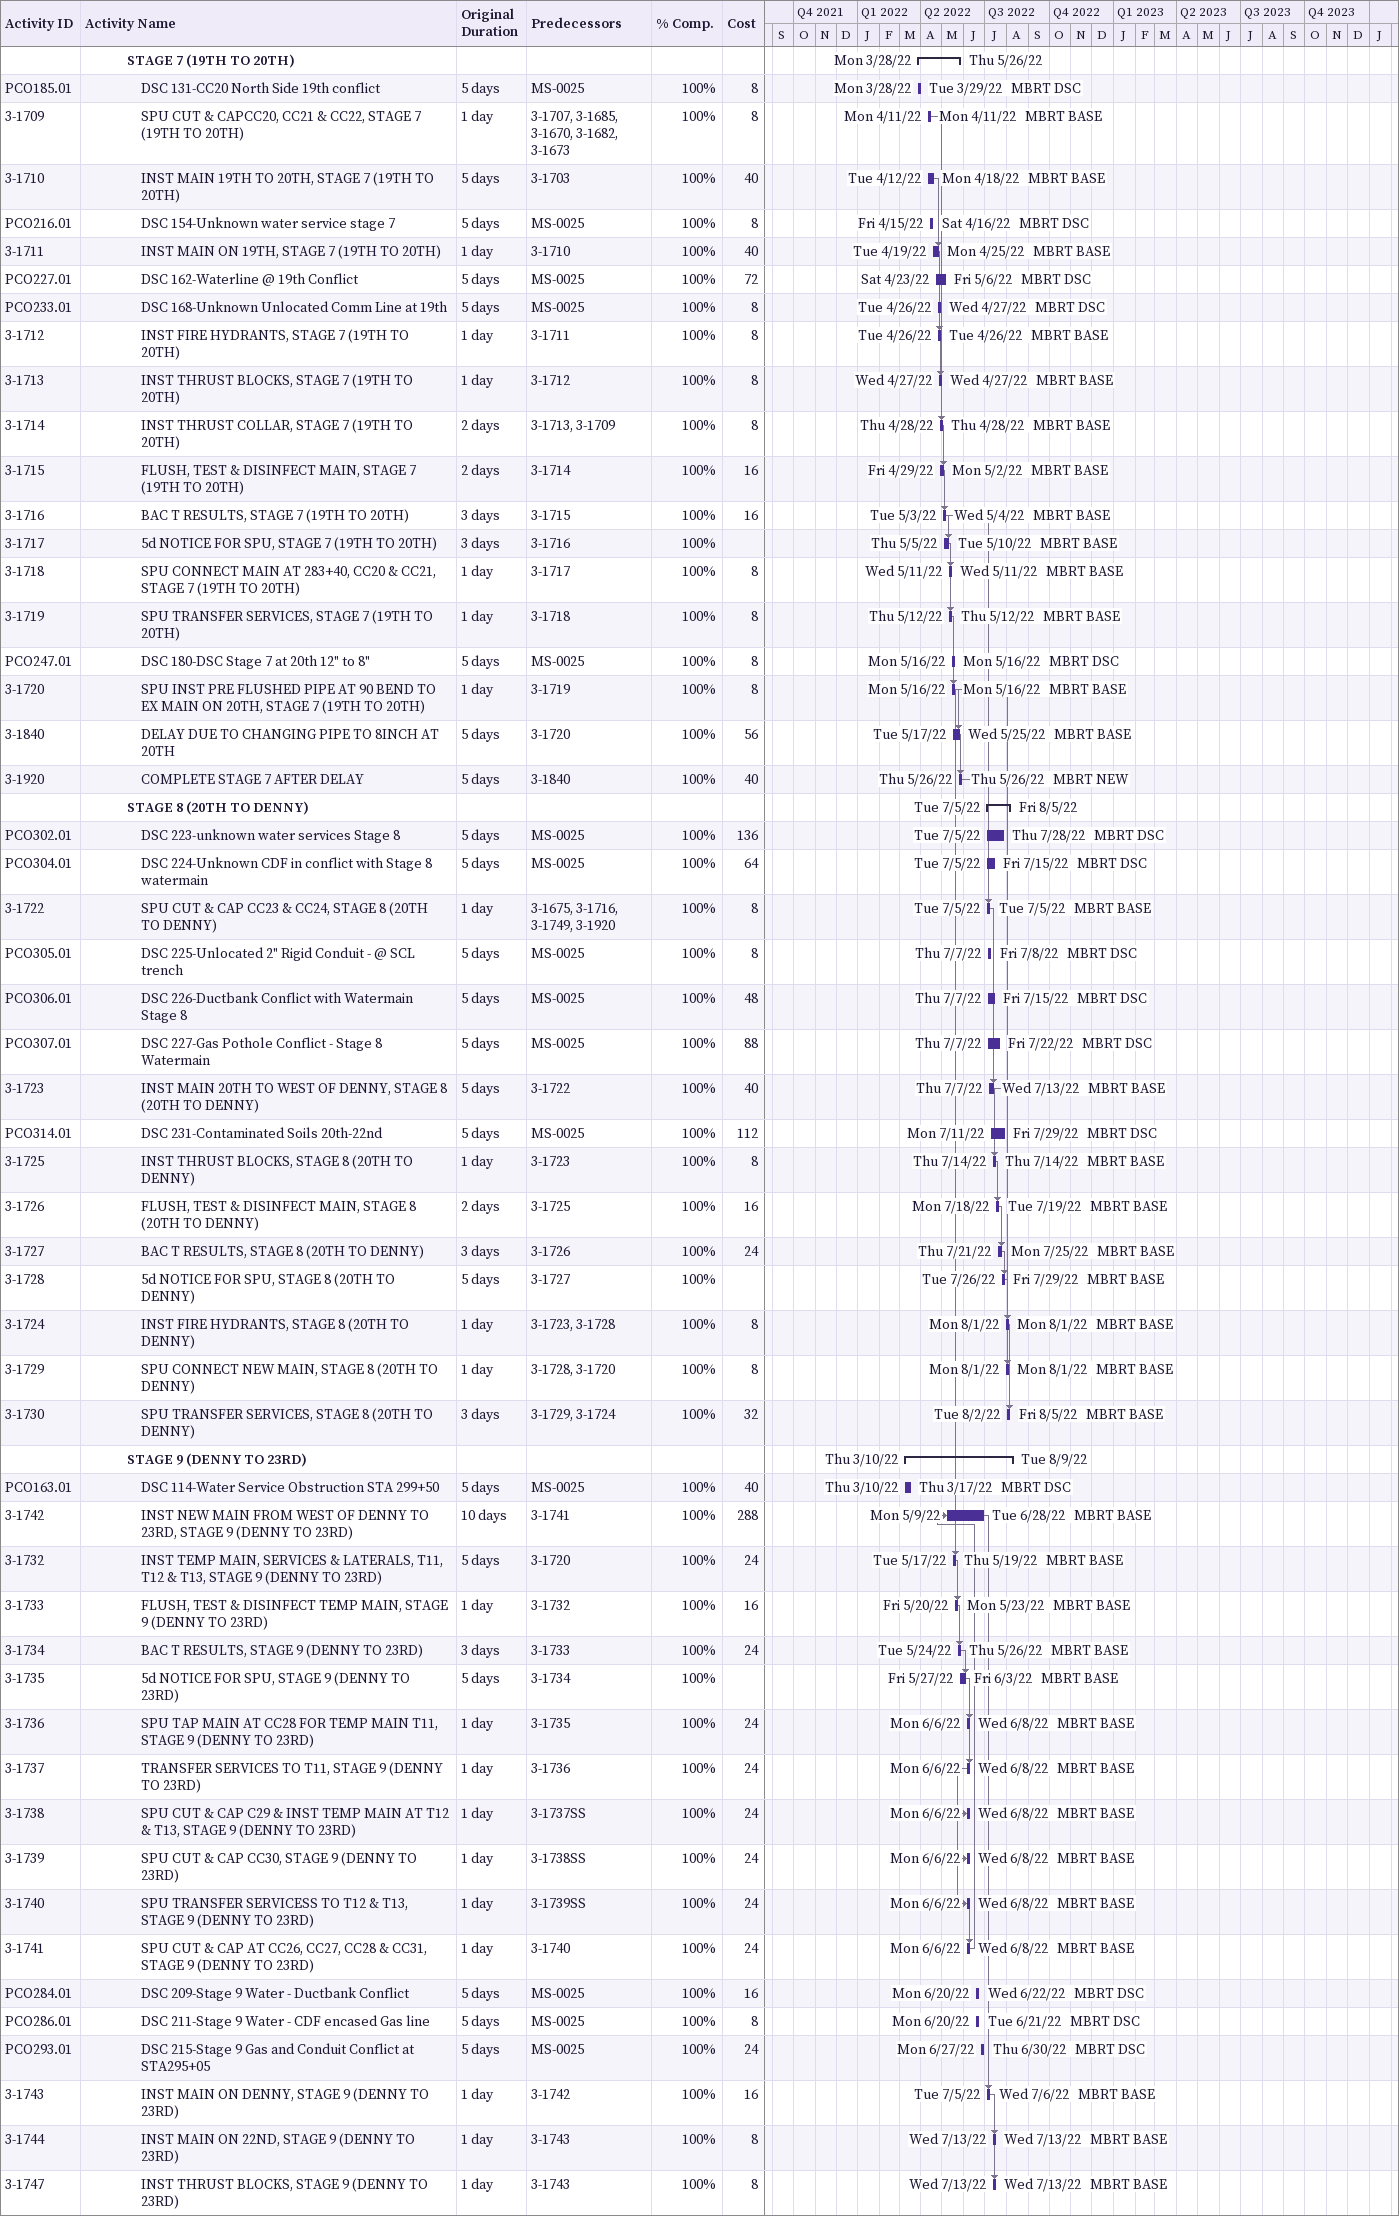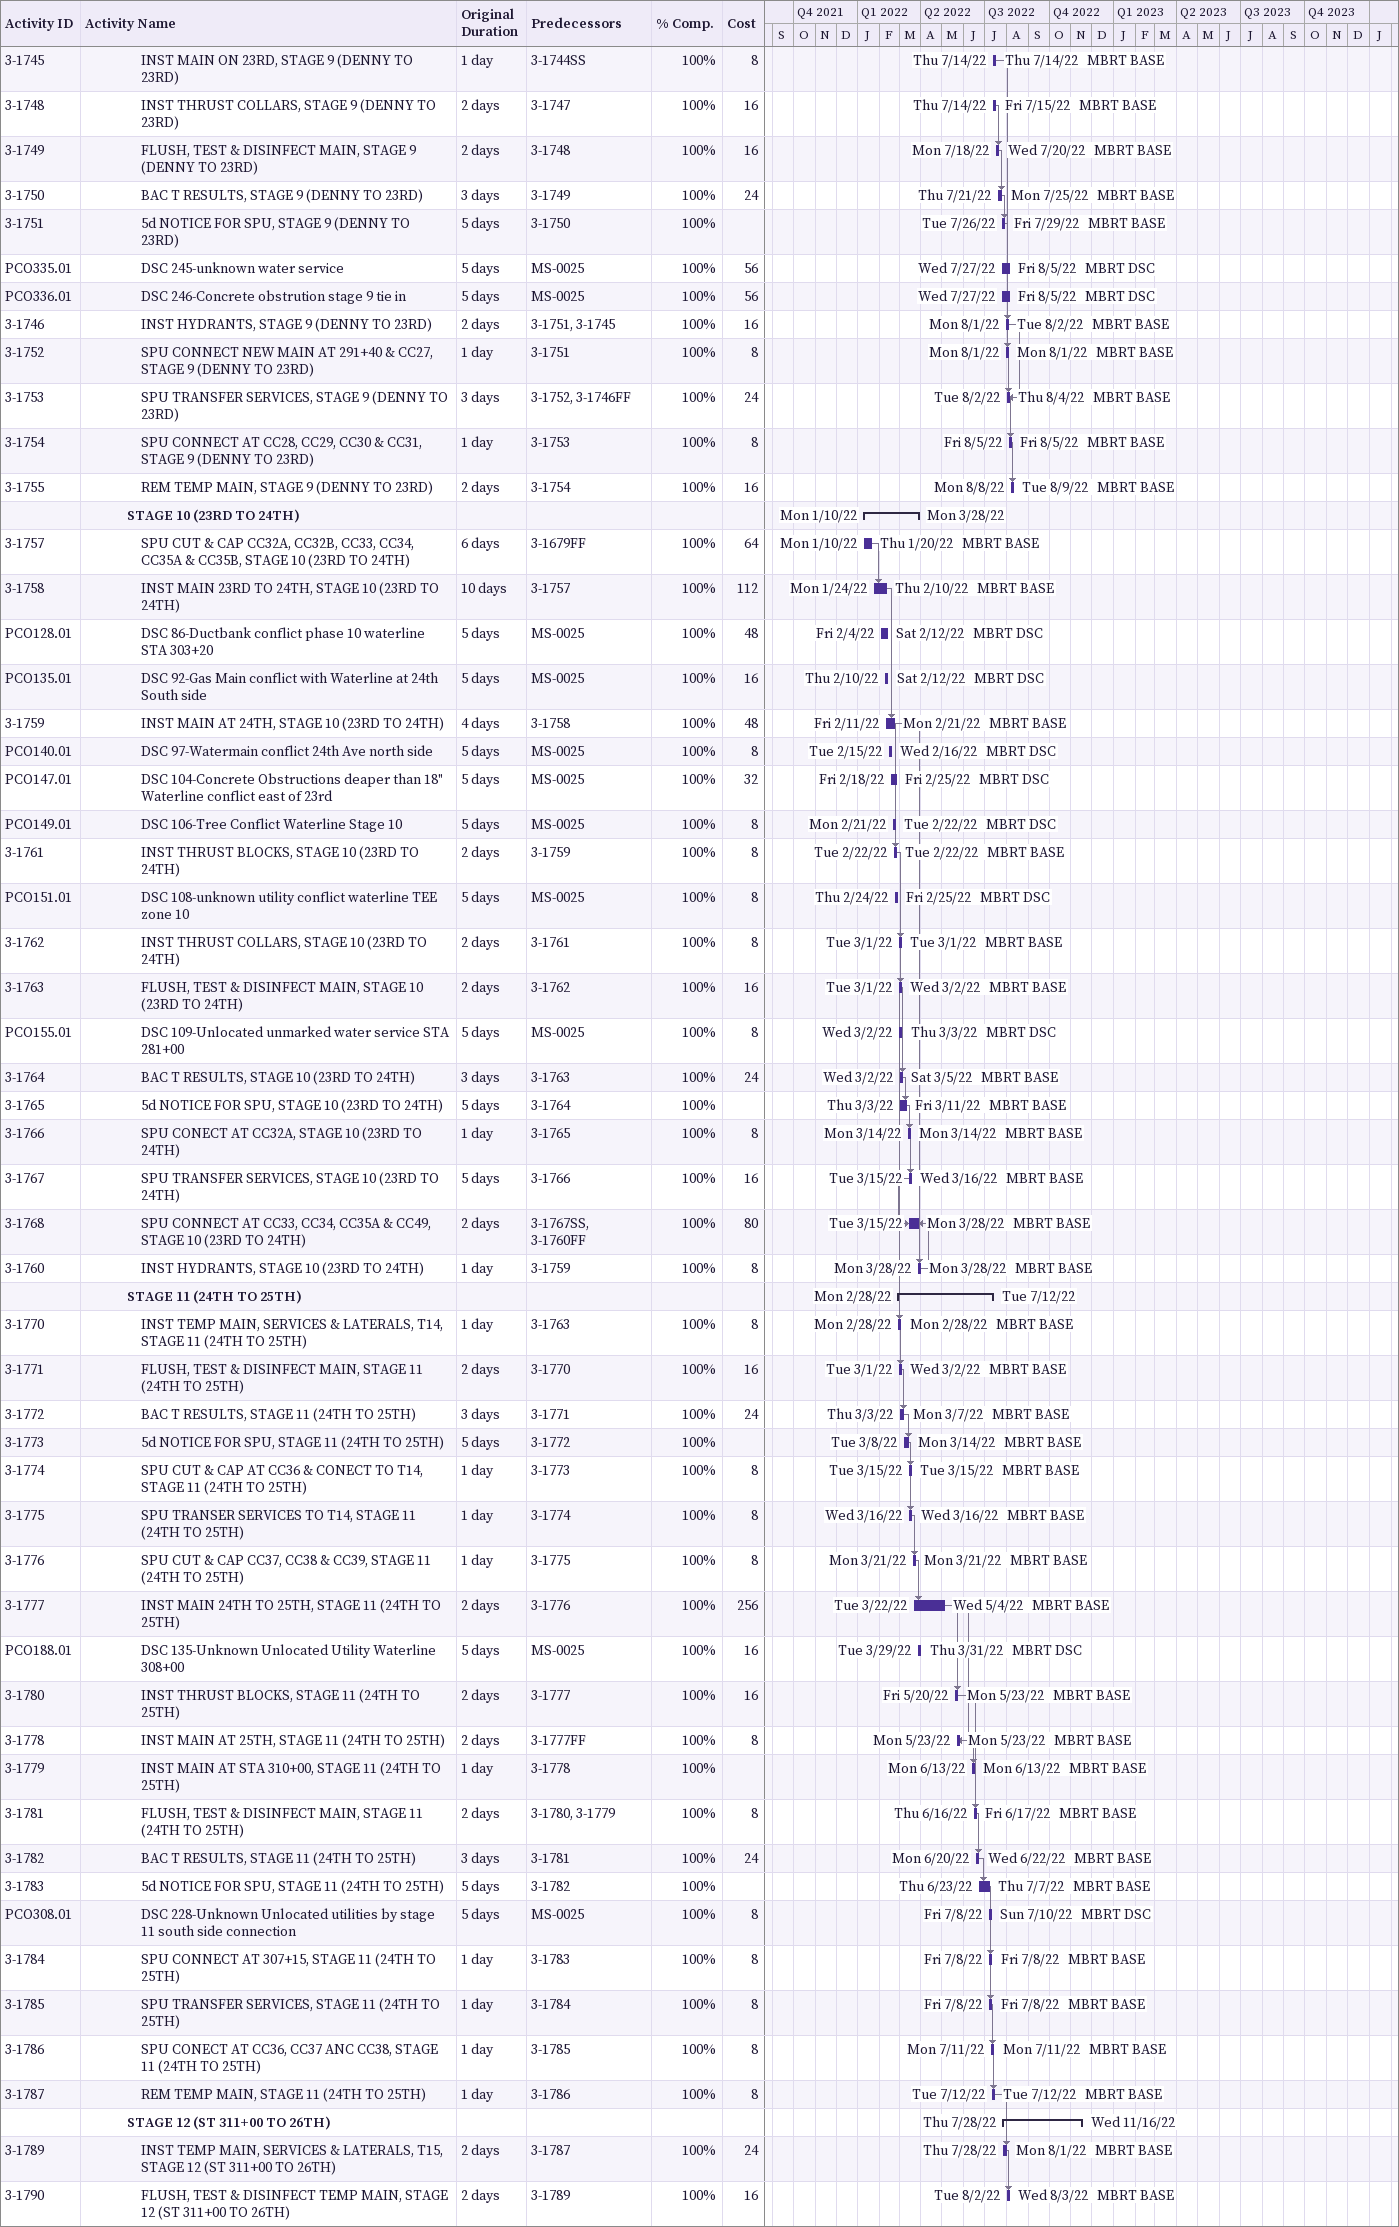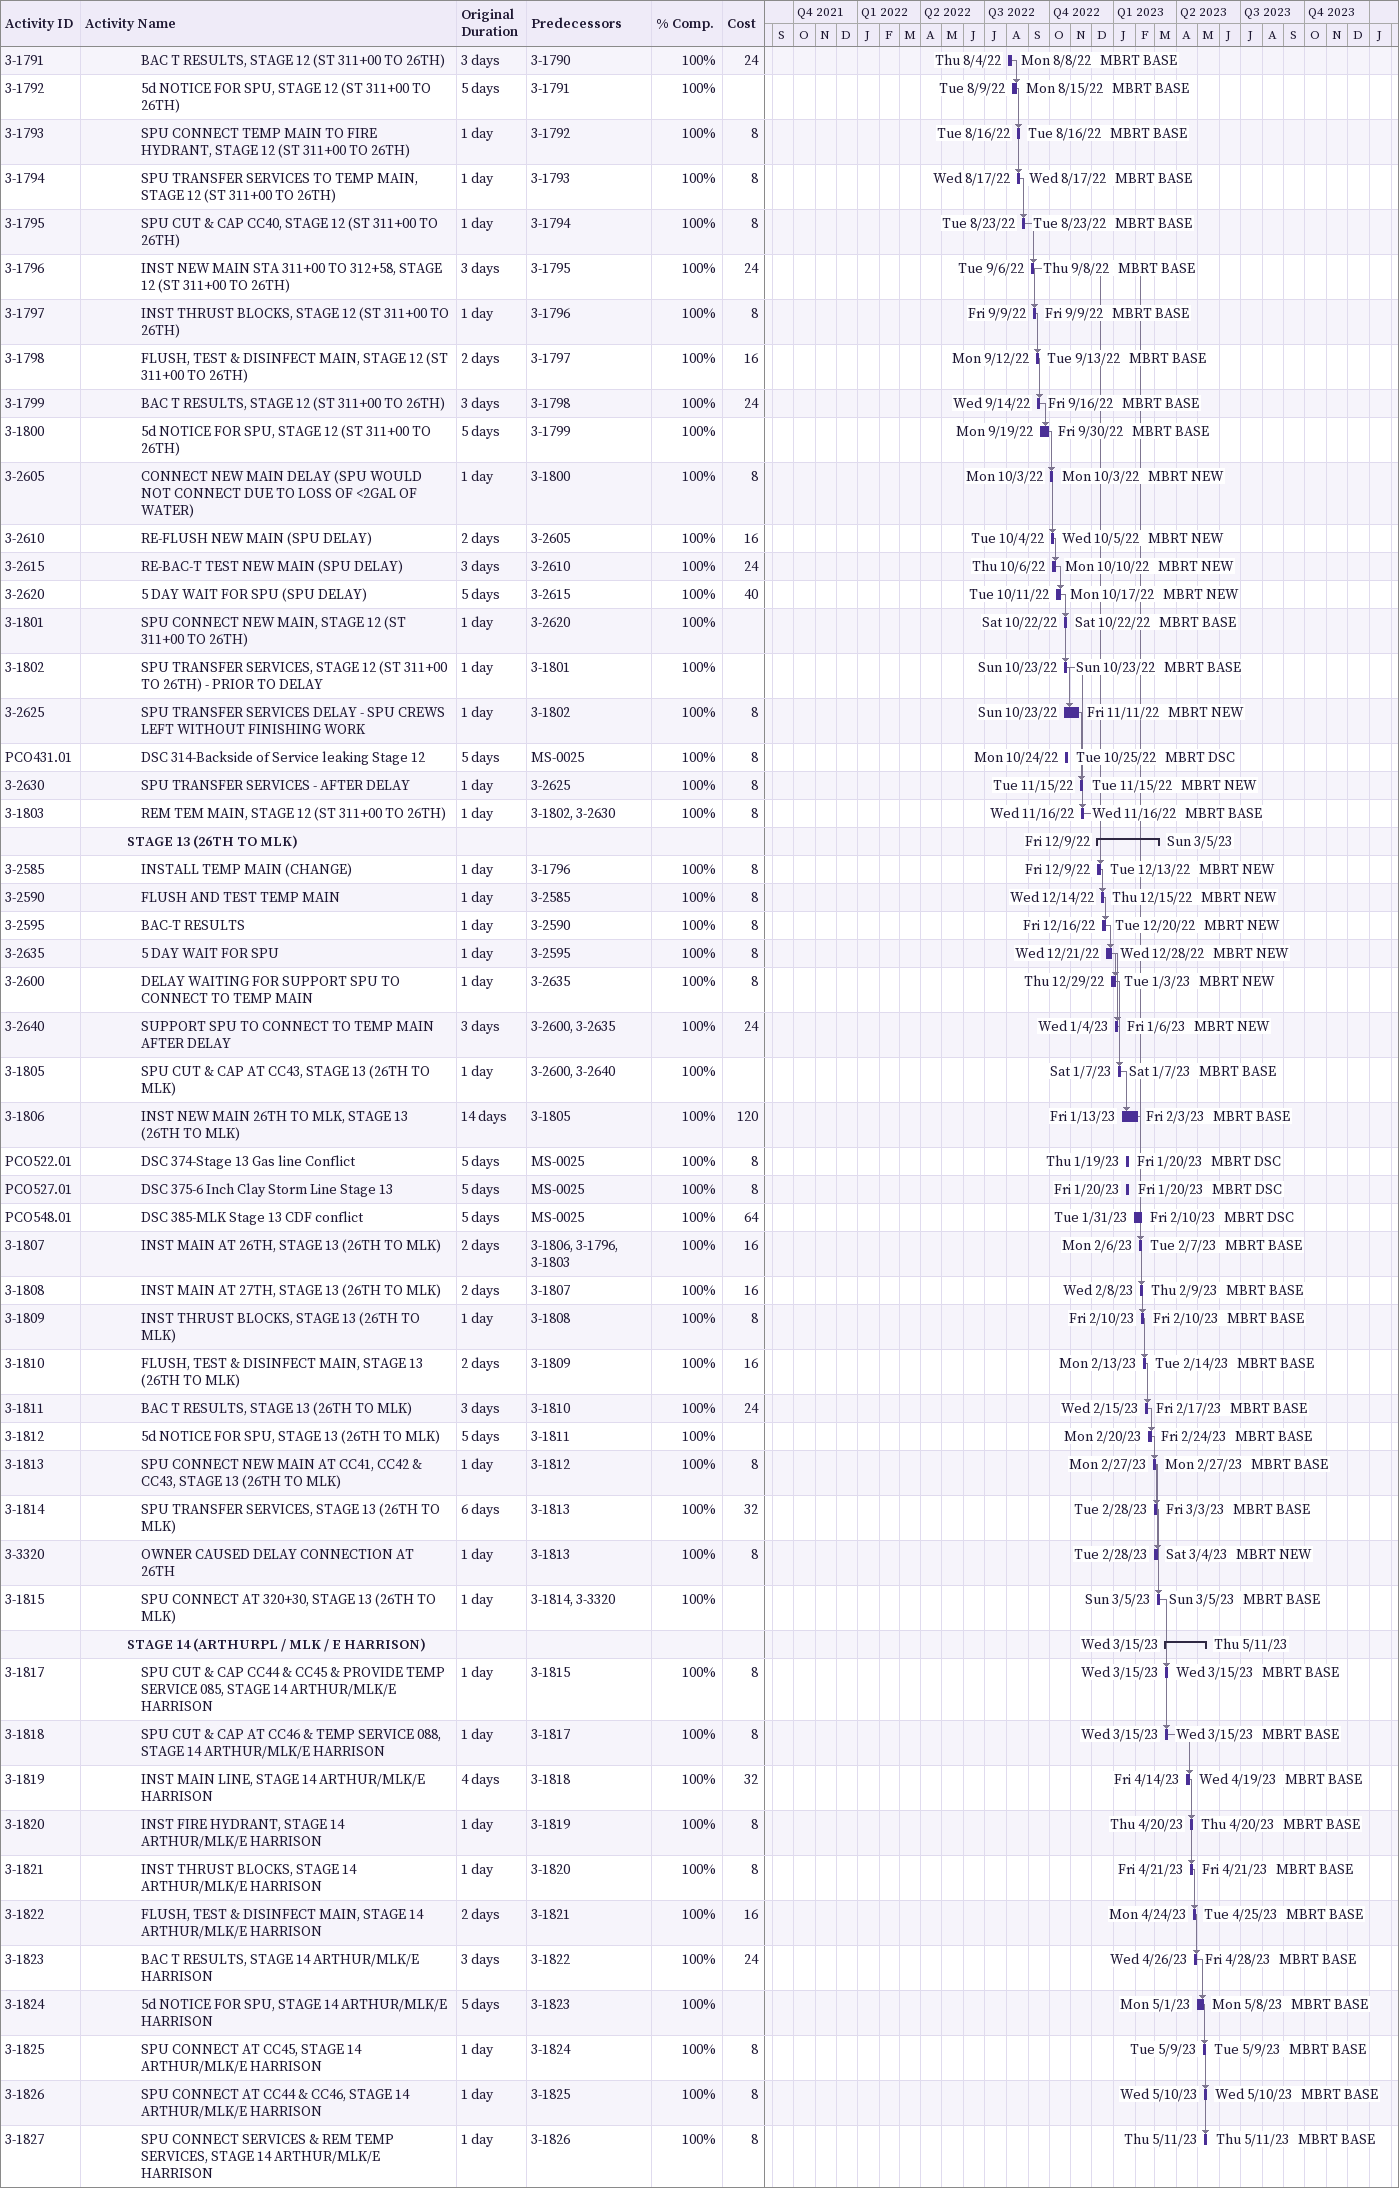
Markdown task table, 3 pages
| ID | Level | Task | Original duration | Start | Finish | Predecessors | Resources | % complete | Cost |
|---|---|---|---|---|---|---|---|---|---|
|  | 4 | **STAGE 7 (19TH TO 20TH)** |  | 2022-03-28 | 2022-05-26 |  |  |  |  |
| PCO185.01 | 5 | DSC 131-CC20 North Side 19th conflict | 5d | 2022-03-28 | 2022-03-29 | MS-0025 | MBRT DSC | 100 | 8 |
| 3-1709 | 5 | SPU CUT & CAPCC20, CC21 & CC22, STAGE 7 (19TH TO 20TH) | 1d | 2022-04-11 | 2022-04-11 | 3-1707, 3-1685, 3-1670, 3-1682, 3-1673 | MBRT BASE | 100 | 8 |
| 3-1710 | 5 | INST MAIN 19TH TO 20TH, STAGE 7 (19TH TO 20TH) | 5d | 2022-04-12 | 2022-04-18 | 3-1703 | MBRT BASE | 100 | 40 |
| PCO216.01 | 5 | DSC 154-Unknown water service stage 7 | 5d | 2022-04-15 | 2022-04-16 | MS-0025 | MBRT DSC | 100 | 8 |
| 3-1711 | 5 | INST MAIN ON 19TH, STAGE 7 (19TH TO 20TH) | 1d | 2022-04-19 | 2022-04-25 | 3-1710 | MBRT BASE | 100 | 40 |
| PCO227.01 | 5 | DSC 162-Waterline @ 19th Conflict | 5d | 2022-04-23 | 2022-05-06 | MS-0025 | MBRT DSC | 100 | 72 |
| PCO233.01 | 5 | DSC 168-Unknown Unlocated Comm Line at 19th | 5d | 2022-04-26 | 2022-04-27 | MS-0025 | MBRT DSC | 100 | 8 |
| 3-1712 | 5 | INST FIRE HYDRANTS, STAGE 7 (19TH TO 20TH) | 1d | 2022-04-26 | 2022-04-26 | 3-1711 | MBRT BASE | 100 | 8 |
| 3-1713 | 5 | INST THRUST BLOCKS, STAGE 7 (19TH TO 20TH) | 1d | 2022-04-27 | 2022-04-27 | 3-1712 | MBRT BASE | 100 | 8 |
| 3-1714 | 5 | INST THRUST COLLAR, STAGE 7 (19TH TO 20TH) | 2d | 2022-04-28 | 2022-04-28 | 3-1713, 3-1709 | MBRT BASE | 100 | 8 |
| 3-1715 | 5 | FLUSH, TEST & DISINFECT MAIN, STAGE 7 (19TH TO 20TH) | 2d | 2022-04-29 | 2022-05-02 | 3-1714 | MBRT BASE | 100 | 16 |
| 3-1716 | 5 | BAC T RESULTS, STAGE 7 (19TH TO 20TH) | 3d | 2022-05-03 | 2022-05-04 | 3-1715 | MBRT BASE | 100 | 16 |
| 3-1717 | 5 | 5d NOTICE FOR SPU, STAGE 7 (19TH TO 20TH) | 3d | 2022-05-05 | 2022-05-10 | 3-1716 | MBRT BASE | 100 |  |
| 3-1718 | 5 | SPU CONNECT MAIN AT 283+40, CC20 & CC21, STAGE 7 (19TH TO 20TH) | 1d | 2022-05-11 | 2022-05-11 | 3-1717 | MBRT BASE | 100 | 8 |
| 3-1719 | 5 | SPU TRANSFER SERVICES, STAGE 7 (19TH TO 20TH) | 1d | 2022-05-12 | 2022-05-12 | 3-1718 | MBRT BASE | 100 | 8 |
| PCO247.01 | 5 | DSC 180-DSC Stage 7 at 20th 12" to 8" | 5d | 2022-05-16 | 2022-05-16 | MS-0025 | MBRT DSC | 100 | 8 |
| 3-1720 | 5 | SPU INST PRE FLUSHED PIPE AT 90 BEND TO EX MAIN ON 20TH, STAGE 7 (19TH TO 20TH) | 1d | 2022-05-16 | 2022-05-16 | 3-1719 | MBRT BASE | 100 | 8 |
| 3-1840 | 5 | DELAY DUE TO CHANGING PIPE TO 8INCH AT 20TH | 5d | 2022-05-17 | 2022-05-25 | 3-1720 | MBRT BASE | 100 | 56 |
| 3-1920 | 5 | COMPLETE STAGE 7 AFTER DELAY | 5d | 2022-05-26 | 2022-05-26 | 3-1840 | MBRT NEW | 100 | 40 |
|  | 4 | **STAGE 8 (20TH TO DENNY)** |  | 2022-07-05 | 2022-08-05 |  |  |  |  |
| PCO302.01 | 5 | DSC 223-unknown water services Stage 8 | 5d | 2022-07-05 | 2022-07-28 | MS-0025 | MBRT DSC | 100 | 136 |
| PCO304.01 | 5 | DSC 224-Unknown CDF in conflict with Stage 8 watermain | 5d | 2022-07-05 | 2022-07-15 | MS-0025 | MBRT DSC | 100 | 64 |
| 3-1722 | 5 | SPU CUT & CAP CC23 & CC24, STAGE 8 (20TH TO DENNY) | 1d | 2022-07-05 | 2022-07-05 | 3-1675, 3-1716, 3-1749, 3-1920 | MBRT BASE | 100 | 8 |
| PCO305.01 | 5 | DSC 225-Unlocated 2" Rigid Conduit - @ SCL trench | 5d | 2022-07-07 | 2022-07-08 | MS-0025 | MBRT DSC | 100 | 8 |
| PCO306.01 | 5 | DSC 226-Ductbank Conflict with Watermain Stage 8 | 5d | 2022-07-07 | 2022-07-15 | MS-0025 | MBRT DSC | 100 | 48 |
| PCO307.01 | 5 | DSC 227-Gas Pothole Conflict - Stage 8 Watermain | 5d | 2022-07-07 | 2022-07-22 | MS-0025 | MBRT DSC | 100 | 88 |
| 3-1723 | 5 | INST MAIN 20TH TO WEST OF DENNY, STAGE 8 (20TH TO DENNY) | 5d | 2022-07-07 | 2022-07-13 | 3-1722 | MBRT BASE | 100 | 40 |
| PCO314.01 | 5 | DSC 231-Contaminated Soils 20th-22nd | 5d | 2022-07-11 | 2022-07-29 | MS-0025 | MBRT DSC | 100 | 112 |
| 3-1725 | 5 | INST THRUST BLOCKS, STAGE 8 (20TH TO DENNY) | 1d | 2022-07-14 | 2022-07-14 | 3-1723 | MBRT BASE | 100 | 8 |
| 3-1726 | 5 | FLUSH, TEST & DISINFECT MAIN, STAGE 8 (20TH TO DENNY) | 2d | 2022-07-18 | 2022-07-19 | 3-1725 | MBRT BASE | 100 | 16 |
| 3-1727 | 5 | BAC T RESULTS, STAGE 8 (20TH TO DENNY) | 3d | 2022-07-21 | 2022-07-25 | 3-1726 | MBRT BASE | 100 | 24 |
| 3-1728 | 5 | 5d NOTICE FOR SPU, STAGE 8 (20TH TO DENNY) | 5d | 2022-07-26 | 2022-07-29 | 3-1727 | MBRT BASE | 100 |  |
| 3-1724 | 5 | INST FIRE HYDRANTS, STAGE 8 (20TH TO DENNY) | 1d | 2022-08-01 | 2022-08-01 | 3-1723, 3-1728 | MBRT BASE | 100 | 8 |
| 3-1729 | 5 | SPU CONNECT NEW MAIN, STAGE 8 (20TH TO DENNY) | 1d | 2022-08-01 | 2022-08-01 | 3-1728, 3-1720 | MBRT BASE | 100 | 8 |
| 3-1730 | 5 | SPU TRANSFER SERVICES, STAGE 8 (20TH TO DENNY) | 3d | 2022-08-02 | 2022-08-05 | 3-1729, 3-1724 | MBRT BASE | 100 | 32 |
|  | 4 | **STAGE 9 (DENNY TO 23RD)** |  | 2022-03-10 | 2022-08-09 |  |  |  |  |
| PCO163.01 | 5 | DSC 114-Water Service Obstruction STA 299+50 | 5d | 2022-03-10 | 2022-03-17 | MS-0025 | MBRT DSC | 100 | 40 |
| 3-1742 | 5 | INST NEW MAIN FROM WEST OF DENNY TO 23RD, STAGE 9 (DENNY TO 23RD) | 10d | 2022-05-09 | 2022-06-28 | 3-1741 | MBRT BASE | 100 | 288 |
| 3-1732 | 5 | INST TEMP MAIN, SERVICES & LATERALS, T11, T12 & T13, STAGE 9 (DENNY TO 23RD) | 5d | 2022-05-17 | 2022-05-19 | 3-1720 | MBRT BASE | 100 | 24 |
| 3-1733 | 5 | FLUSH, TEST & DISINFECT TEMP MAIN, STAGE 9 (DENNY TO 23RD) | 1d | 2022-05-20 | 2022-05-23 | 3-1732 | MBRT BASE | 100 | 16 |
| 3-1734 | 5 | BAC T RESULTS, STAGE 9 (DENNY TO 23RD) | 3d | 2022-05-24 | 2022-05-26 | 3-1733 | MBRT BASE | 100 | 24 |
| 3-1735 | 5 | 5d NOTICE FOR SPU, STAGE 9 (DENNY TO 23RD) | 5d | 2022-05-27 | 2022-06-03 | 3-1734 | MBRT BASE | 100 |  |
| 3-1736 | 5 | SPU TAP MAIN AT CC28 FOR TEMP MAIN T11, STAGE 9 (DENNY TO 23RD) | 1d | 2022-06-06 | 2022-06-08 | 3-1735 | MBRT BASE | 100 | 24 |
| 3-1737 | 5 | TRANSFER SERVICES TO T11, STAGE 9 (DENNY TO 23RD) | 1d | 2022-06-06 | 2022-06-08 | 3-1736 | MBRT BASE | 100 | 24 |
| 3-1738 | 5 | SPU CUT & CAP C29 & INST TEMP MAIN AT T12 & T13, STAGE 9 (DENNY TO 23RD) | 1d | 2022-06-06 | 2022-06-08 | 3-1737SS | MBRT BASE | 100 | 24 |
| 3-1739 | 5 | SPU CUT & CAP CC30, STAGE 9 (DENNY TO 23RD) | 1d | 2022-06-06 | 2022-06-08 | 3-1738SS | MBRT BASE | 100 | 24 |
| 3-1740 | 5 | SPU TRANSFER SERVICESS TO T12 & T13, STAGE 9 (DENNY TO 23RD) | 1d | 2022-06-06 | 2022-06-08 | 3-1739SS | MBRT BASE | 100 | 24 |
| 3-1741 | 5 | SPU CUT & CAP AT CC26, CC27, CC28 & CC31, STAGE 9 (DENNY TO 23RD) | 1d | 2022-06-06 | 2022-06-08 | 3-1740 | MBRT BASE | 100 | 24 |
| PCO284.01 | 5 | DSC 209-Stage 9 Water - Ductbank Conflict | 5d | 2022-06-20 | 2022-06-22 | MS-0025 | MBRT DSC | 100 | 16 |
| PCO286.01 | 5 | DSC 211-Stage 9 Water - CDF encased Gas line | 5d | 2022-06-20 | 2022-06-21 | MS-0025 | MBRT DSC | 100 | 8 |
| PCO293.01 | 5 | DSC 215-Stage 9 Gas and Conduit Conflict at STA295+05 | 5d | 2022-06-27 | 2022-06-30 | MS-0025 | MBRT DSC | 100 | 24 |
| 3-1743 | 5 | INST MAIN ON DENNY, STAGE 9 (DENNY TO 23RD) | 1d | 2022-07-05 | 2022-07-06 | 3-1742 | MBRT BASE | 100 | 16 |
| 3-1744 | 5 | INST MAIN ON 22ND, STAGE 9 (DENNY TO 23RD) | 1d | 2022-07-13 | 2022-07-13 | 3-1743 | MBRT BASE | 100 | 8 |
| 3-1747 | 5 | INST THRUST BLOCKS, STAGE 9 (DENNY TO 23RD) | 1d | 2022-07-13 | 2022-07-13 | 3-1743 | MBRT BASE | 100 | 8 |
| 3-1745 | 5 | INST MAIN ON 23RD, STAGE 9 (DENNY TO 23RD) | 1d | 2022-07-14 | 2022-07-14 | 3-1744SS | MBRT BASE | 100 | 8 |
| 3-1748 | 5 | INST THRUST COLLARS, STAGE 9 (DENNY TO 23RD) | 2d | 2022-07-14 | 2022-07-15 | 3-1747 | MBRT BASE | 100 | 16 |
| 3-1749 | 5 | FLUSH, TEST & DISINFECT MAIN, STAGE 9 (DENNY TO 23RD) | 2d | 2022-07-18 | 2022-07-20 | 3-1748 | MBRT BASE | 100 | 16 |
| 3-1750 | 5 | BAC T RESULTS, STAGE 9 (DENNY TO 23RD) | 3d | 2022-07-21 | 2022-07-25 | 3-1749 | MBRT BASE | 100 | 24 |
| 3-1751 | 5 | 5d NOTICE FOR SPU, STAGE 9 (DENNY TO 23RD) | 5d | 2022-07-26 | 2022-07-29 | 3-1750 | MBRT BASE | 100 |  |
| PCO335.01 | 5 | DSC 245-unknown water service | 5d | 2022-07-27 | 2022-08-05 | MS-0025 | MBRT DSC | 100 | 56 |
| PCO336.01 | 5 | DSC 246-Concrete obstrution stage 9 tie in | 5d | 2022-07-27 | 2022-08-05 | MS-0025 | MBRT DSC | 100 | 56 |
| 3-1746 | 5 | INST HYDRANTS, STAGE 9 (DENNY TO 23RD) | 2d | 2022-08-01 | 2022-08-02 | 3-1751, 3-1745 | MBRT BASE | 100 | 16 |
| 3-1752 | 5 | SPU CONNECT NEW MAIN AT 291+40 & CC27, STAGE 9 (DENNY TO 23RD) | 1d | 2022-08-01 | 2022-08-01 | 3-1751 | MBRT BASE | 100 | 8 |
| 3-1753 | 5 | SPU TRANSFER SERVICES, STAGE 9 (DENNY TO 23RD) | 3d | 2022-08-02 | 2022-08-04 | 3-1752, 3-1746FF | MBRT BASE | 100 | 24 |
| 3-1754 | 5 | SPU CONNECT AT CC28, CC29, CC30 & CC31, STAGE 9 (DENNY TO 23RD) | 1d | 2022-08-05 | 2022-08-05 | 3-1753 | MBRT BASE | 100 | 8 |
| 3-1755 | 5 | REM TEMP MAIN, STAGE 9 (DENNY TO 23RD) | 2d | 2022-08-08 | 2022-08-09 | 3-1754 | MBRT BASE | 100 | 16 |
|  | 4 | **STAGE 10 (23RD TO 24TH)** |  | 2022-01-10 | 2022-03-28 |  |  |  |  |
| 3-1757 | 5 | SPU CUT & CAP CC32A, CC32B, CC33, CC34, CC35A & CC35B, STAGE 10 (23RD TO 24TH) | 6d | 2022-01-10 | 2022-01-20 | 3-1679FF | MBRT BASE | 100 | 64 |
| 3-1758 | 5 | INST MAIN 23RD TO 24TH, STAGE 10 (23RD TO 24TH) | 10d | 2022-01-24 | 2022-02-10 | 3-1757 | MBRT BASE | 100 | 112 |
| PCO128.01 | 5 | DSC 86-Ductbank conflict phase 10 waterline STA 303+20 | 5d | 2022-02-04 | 2022-02-12 | MS-0025 | MBRT DSC | 100 | 48 |
| PCO135.01 | 5 | DSC 92-Gas Main conflict with Waterline at 24th South side | 5d | 2022-02-10 | 2022-02-12 | MS-0025 | MBRT DSC | 100 | 16 |
| 3-1759 | 5 | INST MAIN AT 24TH, STAGE 10 (23RD TO 24TH) | 4d | 2022-02-11 | 2022-02-21 | 3-1758 | MBRT BASE | 100 | 48 |
| PCO140.01 | 5 | DSC 97-Watermain conflict 24th Ave north side | 5d | 2022-02-15 | 2022-02-16 | MS-0025 | MBRT DSC | 100 | 8 |
| PCO147.01 | 5 | DSC 104-Concrete Obstructions deaper than 18" Waterline conflict east of 23rd | 5d | 2022-02-18 | 2022-02-25 | MS-0025 | MBRT DSC | 100 | 32 |
| PCO149.01 | 5 | DSC 106-Tree Conflict Waterline Stage 10 | 5d | 2022-02-21 | 2022-02-22 | MS-0025 | MBRT DSC | 100 | 8 |
| 3-1761 | 5 | INST THRUST BLOCKS, STAGE 10 (23RD TO 24TH) | 2d | 2022-02-22 | 2022-02-22 | 3-1759 | MBRT BASE | 100 | 8 |
| PCO151.01 | 5 | DSC 108-unknown utility conflict waterline TEE zone 10 | 5d | 2022-02-24 | 2022-02-25 | MS-0025 | MBRT DSC | 100 | 8 |
| 3-1762 | 5 | INST THRUST COLLARS, STAGE 10 (23RD TO 24TH) | 2d | 2022-03-01 | 2022-03-01 | 3-1761 | MBRT BASE | 100 | 8 |
| 3-1763 | 5 | FLUSH, TEST & DISINFECT MAIN, STAGE 10 (23RD TO 24TH) | 2d | 2022-03-01 | 2022-03-02 | 3-1762 | MBRT BASE | 100 | 16 |
| PCO155.01 | 5 | DSC 109-Unlocated unmarked water service STA 281+00 | 5d | 2022-03-02 | 2022-03-03 | MS-0025 | MBRT DSC | 100 | 8 |
| 3-1764 | 5 | BAC T RESULTS, STAGE 10 (23RD TO 24TH) | 3d | 2022-03-02 | 2022-03-05 | 3-1763 | MBRT BASE | 100 | 24 |
| 3-1765 | 5 | 5d NOTICE FOR SPU, STAGE 10 (23RD TO 24TH) | 5d | 2022-03-03 | 2022-03-11 | 3-1764 | MBRT BASE | 100 |  |
| 3-1766 | 5 | SPU CONECT AT CC32A, STAGE 10 (23RD TO 24TH) | 1d | 2022-03-14 | 2022-03-14 | 3-1765 | MBRT BASE | 100 | 8 |
| 3-1767 | 5 | SPU TRANSFER SERVICES, STAGE 10 (23RD TO 24TH) | 5d | 2022-03-15 | 2022-03-16 | 3-1766 | MBRT BASE | 100 | 16 |
| 3-1768 | 5 | SPU CONNECT AT CC33, CC34, CC35A & CC49, STAGE 10 (23RD TO 24TH) | 2d | 2022-03-15 | 2022-03-28 | 3-1767SS, 3-1760FF | MBRT BASE | 100 | 80 |
| 3-1760 | 5 | INST HYDRANTS, STAGE 10 (23RD TO 24TH) | 1d | 2022-03-28 | 2022-03-28 | 3-1759 | MBRT BASE | 100 | 8 |
|  | 4 | **STAGE 11 (24TH TO 25TH)** |  | 2022-02-28 | 2022-07-12 |  |  |  |  |
| 3-1770 | 5 | INST TEMP MAIN, SERVICES & LATERALS, T14, STAGE 11 (24TH TO 25TH) | 1d | 2022-02-28 | 2022-02-28 | 3-1763 | MBRT BASE | 100 | 8 |
| 3-1771 | 5 | FLUSH, TEST & DISINFECT MAIN, STAGE 11 (24TH TO 25TH) | 2d | 2022-03-01 | 2022-03-02 | 3-1770 | MBRT BASE | 100 | 16 |
| 3-1772 | 5 | BAC T RESULTS, STAGE 11 (24TH TO 25TH) | 3d | 2022-03-03 | 2022-03-07 | 3-1771 | MBRT BASE | 100 | 24 |
| 3-1773 | 5 | 5d NOTICE FOR SPU, STAGE 11 (24TH TO 25TH) | 5d | 2022-03-08 | 2022-03-14 | 3-1772 | MBRT BASE | 100 |  |
| 3-1774 | 5 | SPU CUT & CAP AT CC36 & CONECT TO T14, STAGE 11 (24TH TO 25TH) | 1d | 2022-03-15 | 2022-03-15 | 3-1773 | MBRT BASE | 100 | 8 |
| 3-1775 | 5 | SPU TRANSER SERVICES TO T14, STAGE 11 (24TH TO 25TH) | 1d | 2022-03-16 | 2022-03-16 | 3-1774 | MBRT BASE | 100 | 8 |
| 3-1776 | 5 | SPU CUT & CAP CC37, CC38 & CC39, STAGE 11 (24TH TO 25TH) | 1d | 2022-03-21 | 2022-03-21 | 3-1775 | MBRT BASE | 100 | 8 |
| 3-1777 | 5 | INST MAIN 24TH TO 25TH, STAGE 11 (24TH TO 25TH) | 2d | 2022-03-22 | 2022-05-04 | 3-1776 | MBRT BASE | 100 | 256 |
| PCO188.01 | 5 | DSC 135-Unknown Unlocated Utility Waterline 308+00 | 5d | 2022-03-29 | 2022-03-31 | MS-0025 | MBRT DSC | 100 | 16 |
| 3-1780 | 5 | INST THRUST BLOCKS, STAGE 11 (24TH TO 25TH) | 2d | 2022-05-20 | 2022-05-23 | 3-1777 | MBRT BASE | 100 | 16 |
| 3-1778 | 5 | INST MAIN AT 25TH, STAGE 11 (24TH TO 25TH) | 2d | 2022-05-23 | 2022-05-23 | 3-1777FF | MBRT BASE | 100 | 8 |
| 3-1779 | 5 | INST MAIN AT STA 310+00, STAGE 11 (24TH TO 25TH) | 1d | 2022-06-13 | 2022-06-13 | 3-1778 | MBRT BASE | 100 |  |
| 3-1781 | 5 | FLUSH, TEST & DISINFECT MAIN, STAGE 11 (24TH TO 25TH) | 2d | 2022-06-16 | 2022-06-17 | 3-1780, 3-1779 | MBRT BASE | 100 | 8 |
| 3-1782 | 5 | BAC T RESULTS, STAGE 11 (24TH TO 25TH) | 3d | 2022-06-20 | 2022-06-22 | 3-1781 | MBRT BASE | 100 | 24 |
| 3-1783 | 5 | 5d NOTICE FOR SPU, STAGE 11 (24TH TO 25TH) | 5d | 2022-06-23 | 2022-07-07 | 3-1782 | MBRT BASE | 100 |  |
| PCO308.01 | 5 | DSC 228-Unknown Unlocated utilities by stage 11 south side connection | 5d | 2022-07-08 | 2022-07-10 | MS-0025 | MBRT DSC | 100 | 8 |
| 3-1784 | 5 | SPU CONNECT AT 307+15, STAGE 11 (24TH TO 25TH) | 1d | 2022-07-08 | 2022-07-08 | 3-1783 | MBRT BASE | 100 | 8 |
| 3-1785 | 5 | SPU TRANSFER SERVICES, STAGE 11 (24TH TO 25TH) | 1d | 2022-07-08 | 2022-07-08 | 3-1784 | MBRT BASE | 100 | 8 |
| 3-1786 | 5 | SPU CONECT AT CC36, CC37 ANC CC38, STAGE 11 (24TH TO 25TH) | 1d | 2022-07-11 | 2022-07-11 | 3-1785 | MBRT BASE | 100 | 8 |
| 3-1787 | 5 | REM TEMP MAIN, STAGE 11 (24TH TO 25TH) | 1d | 2022-07-12 | 2022-07-12 | 3-1786 | MBRT BASE | 100 | 8 |
|  | 4 | **STAGE 12 (ST 311+00 TO 26TH)** |  | 2022-07-28 | 2022-11-16 |  |  |  |  |
| 3-1789 | 5 | INST TEMP MAIN, SERVICES & LATERALS, T15, STAGE 12 (ST 311+00 TO 26TH) | 2d | 2022-07-28 | 2022-08-01 | 3-1787 | MBRT BASE | 100 | 24 |
| 3-1790 | 5 | FLUSH, TEST & DISINFECT TEMP MAIN, STAGE 12 (ST 311+00 TO 26TH) | 2d | 2022-08-02 | 2022-08-03 | 3-1789 | MBRT BASE | 100 | 16 |
| 3-1791 | 5 | BAC T RESULTS, STAGE 12 (ST 311+00 TO 26TH) | 3d | 2022-08-04 | 2022-08-08 | 3-1790 | MBRT BASE | 100 | 24 |
| 3-1792 | 5 | 5d NOTICE FOR SPU, STAGE 12 (ST 311+00 TO 26TH) | 5d | 2022-08-09 | 2022-08-15 | 3-1791 | MBRT BASE | 100 |  |
| 3-1793 | 5 | SPU CONNECT TEMP MAIN TO FIRE HYDRANT, STAGE 12 (ST 311+00 TO 26TH) | 1d | 2022-08-16 | 2022-08-16 | 3-1792 | MBRT BASE | 100 | 8 |
| 3-1794 | 5 | SPU TRANSFER SERVICES TO TEMP MAIN, STAGE 12 (ST 311+00 TO 26TH) | 1d | 2022-08-17 | 2022-08-17 | 3-1793 | MBRT BASE | 100 | 8 |
| 3-1795 | 5 | SPU CUT & CAP CC40, STAGE 12 (ST 311+00 TO 26TH) | 1d | 2022-08-23 | 2022-08-23 | 3-1794 | MBRT BASE | 100 | 8 |
| 3-1796 | 5 | INST NEW MAIN STA 311+00 TO 312+58, STAGE 12 (ST 311+00 TO 26TH) | 3d | 2022-09-06 | 2022-09-08 | 3-1795 | MBRT BASE | 100 | 24 |
| 3-1797 | 5 | INST THRUST BLOCKS, STAGE 12 (ST 311+00 TO 26TH) | 1d | 2022-09-09 | 2022-09-09 | 3-1796 | MBRT BASE | 100 | 8 |
| 3-1798 | 5 | FLUSH, TEST & DISINFECT MAIN, STAGE 12 (ST 311+00 TO 26TH) | 2d | 2022-09-12 | 2022-09-13 | 3-1797 | MBRT BASE | 100 | 16 |
| 3-1799 | 5 | BAC T RESULTS, STAGE 12 (ST 311+00 TO 26TH) | 3d | 2022-09-14 | 2022-09-16 | 3-1798 | MBRT BASE | 100 | 24 |
| 3-1800 | 5 | 5d NOTICE FOR SPU, STAGE 12 (ST 311+00 TO 26TH) | 5d | 2022-09-19 | 2022-09-30 | 3-1799 | MBRT BASE | 100 |  |
| 3-2605 | 5 | CONNECT NEW MAIN DELAY (SPU WOULD NOT CONNECT DUE TO LOSS OF <2GAL OF WATER) | 1d | 2022-10-03 | 2022-10-03 | 3-1800 | MBRT NEW | 100 | 8 |
| 3-2610 | 5 | RE-FLUSH NEW MAIN (SPU DELAY) | 2d | 2022-10-04 | 2022-10-05 | 3-2605 | MBRT NEW | 100 | 16 |
| 3-2615 | 5 | RE-BAC-T TEST NEW MAIN (SPU DELAY) | 3d | 2022-10-06 | 2022-10-10 | 3-2610 | MBRT NEW | 100 | 24 |
| 3-2620 | 5 | 5 DAY WAIT FOR SPU (SPU DELAY) | 5d | 2022-10-11 | 2022-10-17 | 3-2615 | MBRT NEW | 100 | 40 |
| 3-1801 | 5 | SPU CONNECT NEW MAIN, STAGE 12 (ST 311+00 TO 26TH) | 1d | 2022-10-22 | 2022-10-22 | 3-2620 | MBRT BASE | 100 |  |
| 3-1802 | 5 | SPU TRANSFER SERVICES, STAGE 12 (ST 311+00 TO 26TH) - PRIOR TO DELAY | 1d | 2022-10-23 | 2022-10-23 | 3-1801 | MBRT BASE | 100 |  |
| 3-2625 | 5 | SPU TRANSFER SERVICES DELAY - SPU CREWS LEFT WITHOUT FINISHING WORK | 1d | 2022-10-23 | 2022-11-11 | 3-1802 | MBRT NEW | 100 | 8 |
| PCO431.01 | 5 | DSC 314-Backside of Service leaking Stage 12 | 5d | 2022-10-24 | 2022-10-25 | MS-0025 | MBRT DSC | 100 | 8 |
| 3-2630 | 5 | SPU TRANSFER SERVICES - AFTER DELAY | 1d | 2022-11-15 | 2022-11-15 | 3-2625 | MBRT NEW | 100 | 8 |
| 3-1803 | 5 | REM TEM MAIN, STAGE 12 (ST 311+00 TO 26TH) | 1d | 2022-11-16 | 2022-11-16 | 3-1802, 3-2630 | MBRT BASE | 100 | 8 |
|  | 4 | **STAGE 13 (26TH TO MLK)** |  | 2022-12-09 | 2023-03-05 |  |  |  |  |
| 3-2585 | 5 | INSTALL TEMP MAIN (CHANGE) | 1d | 2022-12-09 | 2022-12-13 | 3-1796 | MBRT NEW | 100 | 8 |
| 3-2590 | 5 | FLUSH AND TEST TEMP MAIN | 1d | 2022-12-14 | 2022-12-15 | 3-2585 | MBRT NEW | 100 | 8 |
| 3-2595 | 5 | BAC-T RESULTS | 1d | 2022-12-16 | 2022-12-20 | 3-2590 | MBRT NEW | 100 | 8 |
| 3-2635 | 5 | 5 DAY WAIT FOR SPU | 1d | 2022-12-21 | 2022-12-28 | 3-2595 | MBRT NEW | 100 | 8 |
| 3-2600 | 5 | DELAY WAITING FOR SUPPORT SPU TO CONNECT TO TEMP MAIN | 1d | 2022-12-29 | 2023-01-03 | 3-2635 | MBRT NEW | 100 | 8 |
| 3-2640 | 5 | SUPPORT SPU TO CONNECT TO TEMP MAIN AFTER DELAY | 3d | 2023-01-04 | 2023-01-06 | 3-2600, 3-2635 | MBRT NEW | 100 | 24 |
| 3-1805 | 5 | SPU CUT & CAP AT CC43, STAGE 13 (26TH TO MLK) | 1d | 2023-01-07 | 2023-01-07 | 3-2600, 3-2640 | MBRT BASE | 100 |  |
| 3-1806 | 5 | INST NEW MAIN 26TH TO MLK, STAGE 13 (26TH TO MLK) | 14d | 2023-01-13 | 2023-02-03 | 3-1805 | MBRT BASE | 100 | 120 |
| PCO522.01 | 5 | DSC 374-Stage 13 Gas line Conflict | 5d | 2023-01-19 | 2023-01-20 | MS-0025 | MBRT DSC | 100 | 8 |
| PCO527.01 | 5 | DSC 375-6 Inch Clay Storm Line Stage 13 | 5d | 2023-01-20 | 2023-01-20 | MS-0025 | MBRT DSC | 100 | 8 |
| PCO548.01 | 5 | DSC 385-MLK Stage 13 CDF conflict | 5d | 2023-01-31 | 2023-02-10 | MS-0025 | MBRT DSC | 100 | 64 |
| 3-1807 | 5 | INST MAIN AT 26TH, STAGE 13 (26TH TO MLK) | 2d | 2023-02-06 | 2023-02-07 | 3-1806, 3-1796, 3-1803 | MBRT BASE | 100 | 16 |
| 3-1808 | 5 | INST MAIN AT 27TH, STAGE 13 (26TH TO MLK) | 2d | 2023-02-08 | 2023-02-09 | 3-1807 | MBRT BASE | 100 | 16 |
| 3-1809 | 5 | INST THRUST BLOCKS, STAGE 13 (26TH TO MLK) | 1d | 2023-02-10 | 2023-02-10 | 3-1808 | MBRT BASE | 100 | 8 |
| 3-1810 | 5 | FLUSH, TEST & DISINFECT MAIN, STAGE 13 (26TH TO MLK) | 2d | 2023-02-13 | 2023-02-14 | 3-1809 | MBRT BASE | 100 | 16 |
| 3-1811 | 5 | BAC T RESULTS, STAGE 13 (26TH TO MLK) | 3d | 2023-02-15 | 2023-02-17 | 3-1810 | MBRT BASE | 100 | 24 |
| 3-1812 | 5 | 5d NOTICE FOR SPU, STAGE 13 (26TH TO MLK) | 5d | 2023-02-20 | 2023-02-24 | 3-1811 | MBRT BASE | 100 |  |
| 3-1813 | 5 | SPU CONNECT NEW MAIN AT CC41, CC42 & CC43, STAGE 13 (26TH TO MLK) | 1d | 2023-02-27 | 2023-02-27 | 3-1812 | MBRT BASE | 100 | 8 |
| 3-1814 | 5 | SPU TRANSFER SERVICES, STAGE 13 (26TH TO MLK) | 6d | 2023-02-28 | 2023-03-03 | 3-1813 | MBRT BASE | 100 | 32 |
| 3-3320 | 5 | OWNER CAUSED DELAY CONNECTION AT 26TH | 1d | 2023-02-28 | 2023-03-04 | 3-1813 | MBRT NEW | 100 | 8 |
| 3-1815 | 5 | SPU CONNECT AT 320+30, STAGE 13 (26TH TO MLK) | 1d | 2023-03-05 | 2023-03-05 | 3-1814, 3-3320 | MBRT BASE | 100 |  |
|  | 4 | **STAGE 14 (ARTHURPL / MLK / E HARRISON)** |  | 2023-03-15 | 2023-05-11 |  |  |  |  |
| 3-1817 | 5 | SPU CUT & CAP CC44 & CC45 & PROVIDE TEMP SERVICE 085, STAGE 14 ARTHUR/MLK/E HARRISON | 1d | 2023-03-15 | 2023-03-15 | 3-1815 | MBRT BASE | 100 | 8 |
| 3-1818 | 5 | SPU CUT & CAP AT CC46 & TEMP SERVICE 088, STAGE 14 ARTHUR/MLK/E HARRISON | 1d | 2023-03-15 | 2023-03-15 | 3-1817 | MBRT BASE | 100 | 8 |
| 3-1819 | 5 | INST MAIN LINE, STAGE 14 ARTHUR/MLK/E HARRISON | 4d | 2023-04-14 | 2023-04-19 | 3-1818 | MBRT BASE | 100 | 32 |
| 3-1820 | 5 | INST FIRE HYDRANT, STAGE 14 ARTHUR/MLK/E HARRISON | 1d | 2023-04-20 | 2023-04-20 | 3-1819 | MBRT BASE | 100 | 8 |
| 3-1821 | 5 | INST THRUST BLOCKS, STAGE 14 ARTHUR/MLK/E HARRISON | 1d | 2023-04-21 | 2023-04-21 | 3-1820 | MBRT BASE | 100 | 8 |
| 3-1822 | 5 | FLUSH, TEST & DISINFECT MAIN, STAGE 14 ARTHUR/MLK/E HARRISON | 2d | 2023-04-24 | 2023-04-25 | 3-1821 | MBRT BASE | 100 | 16 |
| 3-1823 | 5 | BAC T RESULTS, STAGE 14 ARTHUR/MLK/E HARRISON | 3d | 2023-04-26 | 2023-04-28 | 3-1822 | MBRT BASE | 100 | 24 |
| 3-1824 | 5 | 5d NOTICE FOR SPU, STAGE 14 ARTHUR/MLK/E HARRISON | 5d | 2023-05-01 | 2023-05-08 | 3-1823 | MBRT BASE | 100 |  |
| 3-1825 | 5 | SPU CONNECT AT CC45, STAGE 14 ARTHUR/MLK/E HARRISON | 1d | 2023-05-09 | 2023-05-09 | 3-1824 | MBRT BASE | 100 | 8 |
| 3-1826 | 5 | SPU CONNECT AT CC44 & CC46, STAGE 14 ARTHUR/MLK/E HARRISON | 1d | 2023-05-10 | 2023-05-10 | 3-1825 | MBRT BASE | 100 | 8 |
| 3-1827 | 5 | SPU CONNECT SERVICES & REM TEMP SERVICES, STAGE 14 ARTHUR/MLK/E HARRISON | 1d | 2023-05-11 | 2023-05-11 | 3-1826 | MBRT BASE | 100 | 8 |
